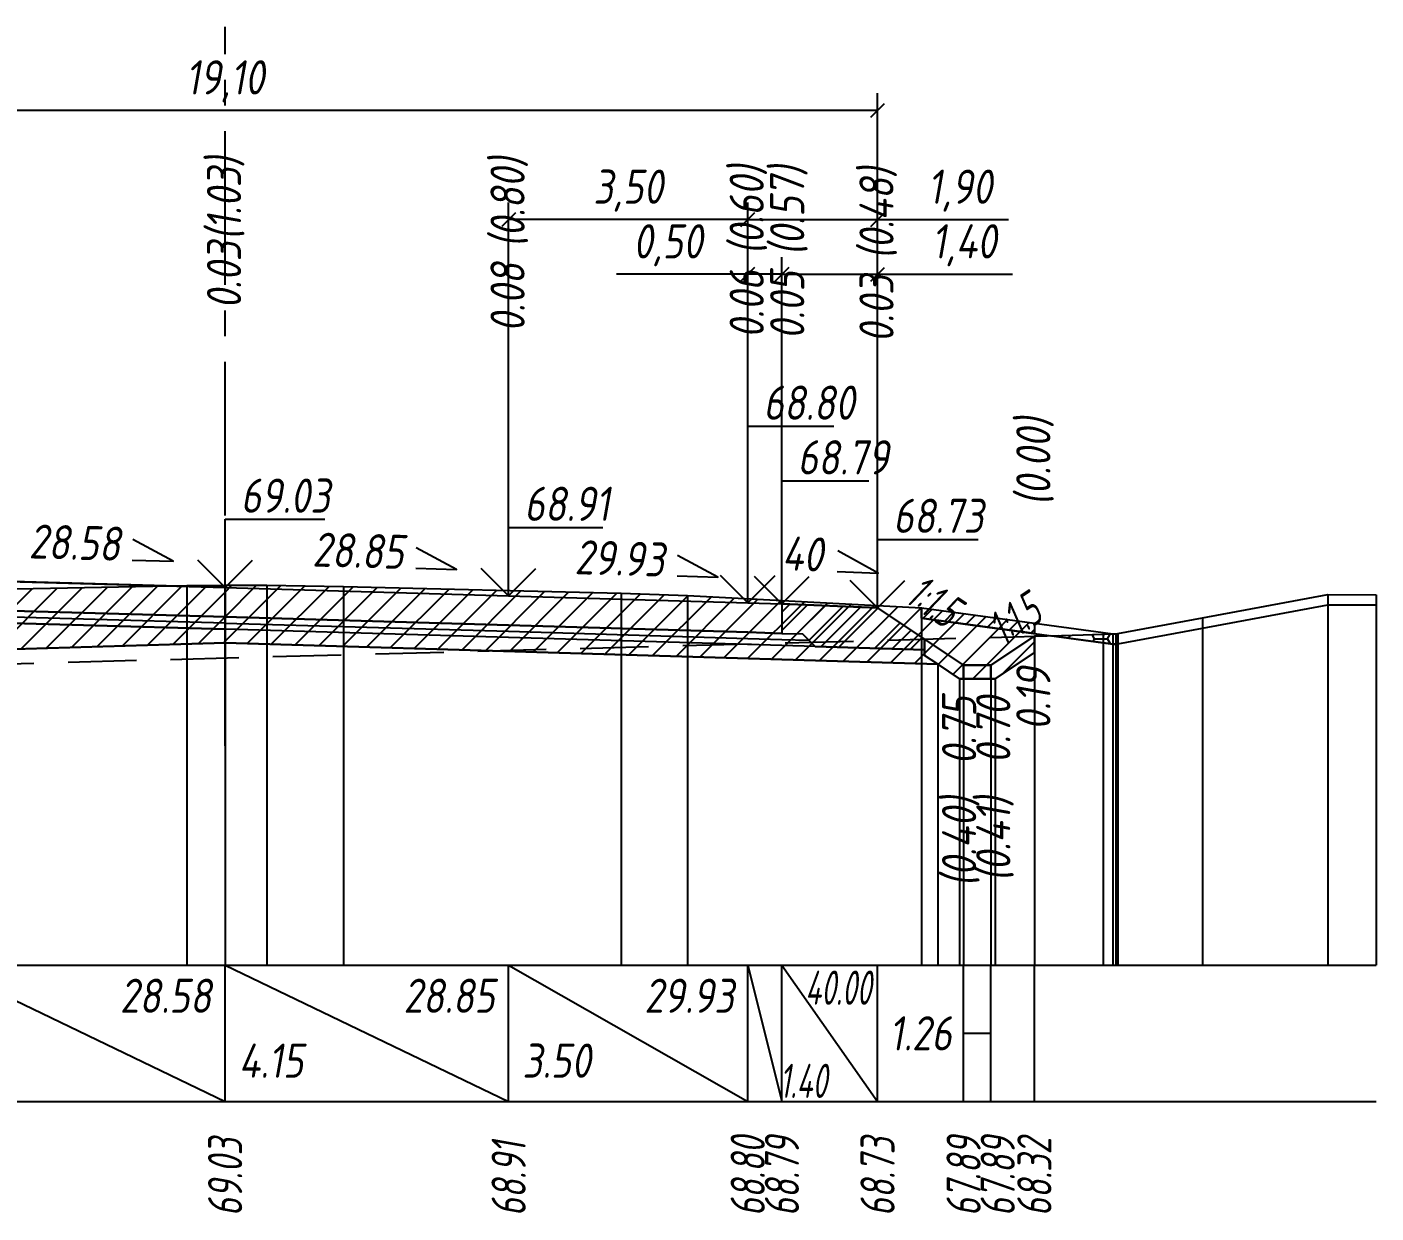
# Model space of a CAD drawing. Extents: x -717 to 1451, y -133302 to 233.
# Drawn here: x 150.5 to 249.2, y -6118.2 to -6031.4 of the extents above; entities that cross this region are included whole.
import ezdxf
from ezdxf.enums import TextEntityAlignment as Align

# ---------------------------------------------------------------- set-up
doc = ezdxf.new("R2010")
doc.units = 0
doc.linetypes.add('осевая2', pattern=[1.125, 0.75, -0.125, 0.125, -0.125])
doc.linetypes.add('штриховая', pattern=[0.75, 0.5, -0.25])
for name, color, linetype in [('Интерполированный поперечник', 2, 'Continuous'), ('Код_514', 1, 'Continuous'), ('Контур_0', 7, 'Continuous'), ('Контур_2521', 7, 'Continuous'), ('Контур_2564', 7, 'Continuous'), ('Контур_2660', 7, 'Continuous'), ('Контур_2665', 7, 'Continuous'), ('Контур_400', 7, 'Continuous'), ('Контур_508', 7, 'Continuous'), ('Контур_512', 7, 'Continuous'), ('Контур_513', 7, 'Continuous'), ('Контур_818', 7, 'Continuous'), ('Красный поперечник', 1, 'Continuous'), ('Объём_2501', 7, 'Continuous'), ('Объём_2564', 7, 'Continuous'), ('Объём_2650', 7, 'Continuous'), ('Объём_2660', 7, 'Continuous'), ('Объём_2661', 7, 'Continuous'), ('Объём_2662', 7, 'Continuous'), ('Объём_2663', 7, 'Continuous'), ('Объём_2664', 7, 'Continuous'), ('Объём_2665', 7, 'Continuous'), ('Объём_2666', 7, 'Continuous'), ('Объём_2667', 7, 'Continuous'), ('Объём_2668', 7, 'Continuous'), ('Объём_2669', 7, 'Continuous'), ('Объём_2675', 7, 'Continuous'), ('Ось', 1, 'осевая2'), ('Откосы', 7, 'Continuous'), ('Отметки покрытия', 7, 'Continuous'), ('Рабочие отметки', 7, 'Continuous'), ('Рабочие отметки доп.', 7, 'Continuous'), ('Таблица', 7, 'Continuous'), ('Уклоны проезжей части', 7, 'Continuous'), ('Черный поперечник', 3, 'Continuous')]:
    doc.layers.add(name, color=color, linetype=linetype)
for name, color, linetype, true_color in [('Контур_2540', 2, 'Continuous', 0xffff00), ('Контур_2560', 2, 'Continuous', 0xffff00), ('Контур_2561', 7, 'Continuous', 0xff8040), ('Контур_2562', 3, 'Continuous', 0x00ff00), ('Контур_2563', 7, 'Continuous', 0xff8000), ('Контур_2570', 7, 'Continuous', 0x80ff00), ('Контур_2583', 3, 'Continuous', 0x00ff00), ('Контур_2584', 3, 'Continuous', 0x00ff00), ('Контур_2736', 4, 'Continuous', 0x00ffff), ('Контур_2737', 4, 'Continuous', 0x00ffff), ('Контур_2738', 4, 'Continuous', 0x00ffff), ('Контур_2739', 4, 'Continuous', 0x00ffff), ('Контур_2741', 4, 'Continuous', 0x00ffff), ('Контур_2742', 4, 'Continuous', 0x00ffff), ('Контур_2743', 4, 'Continuous', 0x00ffff), ('Контур_2744', 7, 'Continuous', 0xa4ffff), ('Контур_2745', 7, 'Continuous', 0xa4ffff), ('Контур_2747', 4, 'Continuous', 0x00ffff), ('Контур_2748', 4, 'Continuous', 0x00ffff), ('Контур_2749', 4, 'Continuous', 0x00ffff), ('Контур_2750', 4, 'Continuous', 0x00ffff), ('Контур_2751', 4, 'Continuous', 0x00ffff), ('Контур_2752', 4, 'Continuous', 0x00ffff), ('Контур_402', 7, 'Continuous', 0xff6464), ('Контур_703', 4, 'Continuous', 0x00ffff), ('Контур_705', 4, 'Continuous', 0x00ffff), ('Контур_707', 4, 'Continuous', 0x00ffff), ('Контур_720', 131, 'Continuous', 0xaaffff), ('Объём_2500', 7, 'Continuous', 0xc0c0c0), ('Объём_2520', 7, 'Continuous', 0x80ffff), ('Объём_2540', 2, 'Continuous', 0xffff00), ('Объём_2560', 2, 'Continuous', 0xffff00), ('Объём_2561', 7, 'Continuous', 0xff8040), ('Объём_2562', 3, 'Continuous', 0x00ff00), ('Объём_2563', 7, 'Continuous', 0xff8000), ('Объём_2570', 7, 'Continuous', 0x80ff00), ('Объём_2580', 3, 'Continuous', 0x00ff00), ('Объём_2583', 3, 'Continuous', 0x00ff00), ('Объём_2584', 3, 'Continuous', 0x00ff00), ('Объём_2591', 3, 'Continuous', 0x00ff00), ('Объём_2595', 3, 'Continuous', 0x00ff00), ('Объём_2600', 7, 'Continuous', 0x808000)]:
    doc.layers.add(name, color=color, linetype=linetype, true_color=true_color)
doc.styles.get("Standard").update_dxf_attribs({"font": 'txt', "height": 2.5})
doc.styles.add('М', font='romand.shx', dxfattribs={"width": 0.8, "oblique": 10, "height": 2.5})
doc.dimstyles.new('ISO-25', dxfattribs={"dimtxt": 2.5, "dimasz": 2.5, "dimexe": 1.25, "dimexo": 0.625, "dimtad": 1, "dimtxsty": 'Standard', "dimcen": 2.5, "dimadec": 0, "dimazin": 0, "dimtfac": 1, "dimtmove": 0, "dimatfit": 3, "dimfxl": 1, "dimarcsym": 0})

# ---------------------------------------------------------------- blocks, each defined once
blk = doc.blocks.new('_Oblique')
at = {"color": 0, "linetype": 'ByBlock', "lineweight": -2}
blk.add_line((-0.5, -0.5), (0.5, 0.5), dxfattribs=at)
blk = doc.blocks.new('*D121')
at = {"color": 0, "lineweight": -2, "transparency": 16777216}
for p, q in [((205.724, -6073.014), (205.724, -6048.192)), ((212.724, -6073.294), (212.724, -6048.192)), ((205.724, -6049.442), (212.724, -6049.442)), ((212.724, -6049.442), (222.607, -6049.442))]:
    blk.add_line(p, q, dxfattribs=at)
at = {"layer": 'Defpoints', "color": 0, "transparency": 16777216}
for p in [(212.724, -6049.442), (205.724, -6073.639), (212.724, -6073.919)]:
    blk.add_point(p, dxfattribs=at)
at = {"color": 0, "lineweight": -2, "transparency": 16777216, "rotation": 180}
blk.add_blockref('_Oblique', (205.724, -6049.442), dxfattribs=at)
at = {"color": 0, "lineweight": -2, "transparency": 16777216}
blk.add_blockref('_Oblique', (212.724, -6049.442), dxfattribs=at)
at = {"color": 0, "transparency": 16777216, "insert": (219.067, -6047.329), "char_height": 2.5, "width": 8.75, "attachment_point": 5, "style": 'М'}
blk.add_mtext('1,40', dxfattribs=at)
blk = doc.blocks.new('*D123')
at = {"color": 0, "lineweight": -2, "transparency": 16777216}
for p, q in [((203.224, -6072.939), (203.224, -6048.192)), ((205.724, -6073.014), (205.724, -6048.192)), ((203.224, -6049.442), (193.625, -6049.442)), ((205.724, -6049.442), (203.224, -6049.442))]:
    blk.add_line(p, q, dxfattribs=at)
at = {"layer": 'Defpoints', "color": 0, "transparency": 16777216}
for p in [(205.724, -6049.442), (203.224, -6073.564), (205.724, -6073.639)]:
    blk.add_point(p, dxfattribs=at)
at = {"color": 0, "lineweight": -2, "transparency": 16777216, "rotation": 180}
blk.add_blockref('_Oblique', (203.224, -6049.442), dxfattribs=at)
at = {"color": 0, "lineweight": -2, "transparency": 16777216}
blk.add_blockref('_Oblique', (205.724, -6049.442), dxfattribs=at)
at = {"color": 0, "transparency": 16777216, "insert": (197.387, -6047.329), "char_height": 2.5, "width": 9.16667, "attachment_point": 5, "style": 'М'}
blk.add_mtext('0,50', dxfattribs=at)
blk = doc.blocks.new('*D125')
at = {"color": 0, "lineweight": -2, "transparency": 16777216}
for p, q in [((185.724, -6072.416), (185.724, -6044.192)), ((203.224, -6072.939), (203.224, -6044.192)), ((203.224, -6045.442), (185.724, -6045.442))]:
    blk.add_line(p, q, dxfattribs=at)
at = {"layer": 'Defpoints', "color": 0, "transparency": 16777216}
for p in [(185.724, -6045.442), (185.724, -6073.041), (203.224, -6073.564)]:
    blk.add_point(p, dxfattribs=at)
at = {"color": 0, "lineweight": -2, "transparency": 16777216, "rotation": 180}
blk.add_blockref('_Oblique', (185.724, -6045.442), dxfattribs=at)
at = {"color": 0, "lineweight": -2, "transparency": 16777216}
blk.add_blockref('_Oblique', (203.224, -6045.442), dxfattribs=at)
at = {"color": 0, "transparency": 16777216, "insert": (194.474, -6043.329), "char_height": 2.5, "width": 9.58333, "attachment_point": 5, "style": 'М'}
blk.add_mtext('3,50', dxfattribs=at)
blk = doc.blocks.new('*D126')
at = {"color": 0, "lineweight": -2, "transparency": 16777216}
for p, q in [((203.224, -6072.939), (203.224, -6044.192)), ((212.724, -6073.294), (212.724, -6044.192)), ((203.224, -6045.442), (212.724, -6045.442)), ((212.724, -6045.442), (222.299, -6045.442))]:
    blk.add_line(p, q, dxfattribs=at)
at = {"layer": 'Defpoints', "color": 0, "transparency": 16777216}
for p in [(203.224, -6045.442), (203.224, -6073.564), (212.724, -6073.919)]:
    blk.add_point(p, dxfattribs=at)
at = {"color": 0, "lineweight": -2, "transparency": 16777216, "rotation": 180}
blk.add_blockref('_Oblique', (203.224, -6045.442), dxfattribs=at)
at = {"color": 0, "lineweight": -2, "transparency": 16777216}
blk.add_blockref('_Oblique', (212.724, -6045.442), dxfattribs=at)
at = {"color": 0, "transparency": 16777216, "insert": (218.759, -6043.329), "char_height": 2.5, "width": 8.75, "attachment_point": 5, "style": 'М'}
blk.add_mtext('1,90', dxfattribs=at)
blk = doc.blocks.new('*D128')
at = {"color": 0, "lineweight": -2, "transparency": 16777216}
for p, q in [((117.224, -6070.424), (117.224, -6036.192)), ((212.724, -6073.294), (212.724, -6036.192)), ((117.224, -6037.442), (212.724, -6037.442))]:
    blk.add_line(p, q, dxfattribs=at)
at = {"layer": 'Defpoints', "color": 0, "transparency": 16777216}
for p in [(212.724, -6037.442), (117.224, -6071.049), (212.724, -6073.919)]:
    blk.add_point(p, dxfattribs=at)
at = {"color": 0, "lineweight": -2, "transparency": 16777216, "rotation": 180}
blk.add_blockref('_Oblique', (117.224, -6037.442), dxfattribs=at)
at = {"color": 0, "lineweight": -2, "transparency": 16777216}
blk.add_blockref('_Oblique', (212.724, -6037.442), dxfattribs=at)
at = {"color": 0, "transparency": 16777216, "insert": (164.974, -6035.329), "char_height": 2.5, "width": 10.41667, "attachment_point": 5, "style": 'М'}
blk.add_mtext('19,10', dxfattribs=at)

msp = doc.modelspace()

# ---------------------------------------------------------------- hatches: boundary and pattern name
at = {"layer": 'Объём_2563'}
h = msp.add_hatch(dxfattribs=at)
h.set_pattern_fill('ANSI31', color=256, scale=0.3)
h.paths.add_polyline_path([(207.224, -6075.772), (208.152, -6076.699), (216.162, -6076.939), (216.162, -6076.149), (212.724, -6073.857), (205.724, -6073.577), (205.724, -6075.727)])
at = {"layer": 'Объём_2570'}
h = msp.add_hatch(dxfattribs=at)
h.set_pattern_fill('ANSI31', color=256, scale=0.2)
h.paths.add_polyline_path([(215.937, -6073.871), (224.202, -6074.993), (224.202, -6075.743), (215.937, -6074.621)])
at = {"layer": 'Объём_2600'}
h = msp.add_hatch(dxfattribs=at)
h.set_pattern_fill('ANSI31', color=6, scale=0.4)
h.paths.add_polyline_path([(164.974, -6076.43), (109.01, -6078.108), (115.119, -6076.671), (121.216, -6075.336), (121.216, -6074.586), (136.155, -6073.102), (140.917, -6072.637), (162.172, -6072.224), (164.974, -6072.212)])
h = msp.add_hatch(dxfattribs=at)
h.set_pattern_fill('ANSI31', color=6, scale=0.4)
h.paths.add_polyline_path([(221.323, -6079.054), (218.717, -6079.054), (217.127, -6077.994), (164.974, -6076.43), (164.974, -6072.212), (168.023, -6072.2), (173.634, -6072.308), (193.968, -6072.783), (198.804, -6072.955), (215.937, -6073.871), (215.937, -6074.621), (225.37, -6075.901), (224.202, -6075.932), (224.202, -6077.134)])
h = msp.add_hatch(dxfattribs=at)
h.set_pattern_fill('HONEY', color=5, scale=0.3)
h.paths.add_polyline_path([(230.168, -6075.772), (230.168, -6076.522), (229.944, -6076.515), (229.224, -6076.424), (225.37, -6075.901)])

# ---------------------------------------------------------------- linework, layer by layer
at = {"layer": 'Интерполированный поперечник', "linetype": 'штриховая', "ltscale": 10, "flags": 128}
msp.add_lwpolyline([(101.001, -6079.243), (230.168, -6075.772)], dxfattribs=at)
at = {"layer": 'Код_514'}
for p, q in [((144.224, -6100), (164.974, -6110)), ((164.974, -6110), (164.974, -6100)), ((164.974, -6100), (185.724, -6110)), ((185.724, -6110), (185.724, -6100)), ((185.724, -6100), (203.224, -6110)), ((203.224, -6110), (203.224, -6100)), ((203.224, -6100), (205.724, -6110)), ((205.724, -6110), (205.724, -6100)), ((205.724, -6100), (212.724, -6110)), ((212.724, -6110), (212.724, -6100)), ((219.02, -6110), (219.02, -6100)), ((221.02, -6110), (221.02, -6100)), ((224.202, -6110), (224.202, -6100)), ((219.02, -6105), (221.02, -6105))]:
    msp.add_line(p, q, dxfattribs=at)
at = {"layer": 'Контур_0', "flags": 128}
for points in [[(164.974, -6072.38), (144.224, -6071.787), (126.724, -6071.268), (126.724, -6071.268), (126.724, -6071.268), (126.724, -6071.268), (126.724, -6071.268), (124.224, -6071.194), (124.224, -6073.344), (126.724, -6073.418), (126.724, -6073.418), (126.724, -6073.418), (126.724, -6073.418), (126.724, -6073.418), (126.724, -6073.418), (144.224, -6073.937), (164.974, -6074.53), (164.974, -6072.38)], [(164.974, -6072.38), (185.724, -6072.978), (203.224, -6073.502), (203.224, -6073.502), (203.224, -6073.502), (203.224, -6073.502), (203.224, -6073.502), (203.224, -6073.502), (205.724, -6073.577), (205.724, -6075.727), (203.224, -6075.652), (203.224, -6075.652), (203.224, -6075.652), (203.224, -6075.652), (203.224, -6075.652), (203.224, -6075.652), (185.724, -6075.128), (164.974, -6074.53), (164.974, -6072.38)], [(164.974, -6074.53), (144.224, -6073.937), (126.724, -6073.418), (126.724, -6073.418), (126.724, -6073.418), (126.724, -6073.418), (126.724, -6073.418), (126.724, -6073.418), (124.224, -6073.344), (122.724, -6073.299), (121.85, -6074.173), (124.224, -6074.244), (126.724, -6074.318), (126.724, -6074.318), (126.724, -6074.318), (126.724, -6074.318), (126.724, -6074.318), (126.724, -6074.318), (144.224, -6074.837), (164.974, -6075.43), (164.974, -6074.53)], [(164.974, -6074.53), (185.724, -6075.128), (203.224, -6075.652), (203.224, -6075.652), (203.224, -6075.652), (203.224, -6075.652), (203.224, -6075.652), (203.224, -6075.652), (205.724, -6075.727), (207.224, -6075.772), (208.152, -6076.699), (205.724, -6076.627), (203.224, -6076.552), (203.224, -6076.552), (203.224, -6076.552), (203.224, -6076.552), (203.224, -6076.552), (203.224, -6076.552), (185.724, -6076.028), (164.974, -6075.43), (164.974, -6074.53)], [(212.724, -6073.857), (212.724, -6073.857)], [(212.724, -6073.857), (216.162, -6076.149), (216.162, -6076.149), (216.162, -6076.149), (216.162, -6076.149), (216.162, -6076.149), (216.162, -6076.149), (216.162, -6076.149), (216.162, -6076.149), (216.162, -6076.149), (216.162, -6076.149), (216.162, -6076.149), (216.162, -6076.149), (216.162, -6076.149), (216.162, -6076.149), (219.02, -6078.054)], [(212.724, -6073.857), (216.162, -6076.149), (216.162, -6076.149), (216.162, -6076.149), (216.162, -6076.149), (216.162, -6076.149), (216.162, -6076.149), (216.162, -6076.149), (216.162, -6076.149), (216.162, -6076.149), (216.162, -6076.149), (216.162, -6076.149), (216.162, -6076.149), (216.162, -6076.149), (216.162, -6076.149), (219.02, -6078.054), (221.02, -6078.054), (224.202, -6075.932), (224.202, -6075.932), (224.202, -6075.932), (224.202, -6075.932), (224.202, -6075.932), (224.202, -6075.932), (224.202, -6075.932), (224.202, -6075.932), (224.202, -6075.932), (224.202, -6075.932), (224.202, -6075.932), (224.202, -6075.932), (224.202, -6075.932)], [(205.724, -6075.727), (207.224, -6075.772), (208.152, -6076.699), (216.162, -6076.939)]]:
    msp.add_lwpolyline(points, dxfattribs=at)
at = {"layer": 'Контур_2521', "color": 250, "flags": 128}
for points in [[(164.974, -6074.98), (144.224, -6074.387), (126.724, -6073.868), (126.724, -6073.868), (126.724, -6073.868), (126.724, -6073.868), (126.724, -6073.868), (126.724, -6073.868), (124.224, -6073.794), (122.287, -6073.736)], [(164.974, -6074.98), (185.724, -6075.578), (203.224, -6076.102), (203.224, -6076.102), (203.224, -6076.102), (203.224, -6076.102), (203.224, -6076.102), (203.224, -6076.102), (205.724, -6076.177), (207.688, -6076.235)]]:
    msp.add_lwpolyline(points, dxfattribs=at)
at = {"layer": 'Контур_2540', "flags": 128}
for points in [[(144.224, -6074.837), (126.724, -6074.318), (124.224, -6074.244), (121.85, -6074.173), (112.844, -6073.906), (106.424, -6078.186), (164.974, -6076.43), (164.974, -6075.43), (144.224, -6074.837)], [(164.974, -6076.43), (217.127, -6077.994), (216.162, -6077.35), (216.162, -6076.939), (208.152, -6076.699), (205.724, -6076.627), (203.224, -6076.552), (185.724, -6076.028), (164.974, -6075.43), (164.974, -6076.43)]]:
    msp.add_lwpolyline(points, dxfattribs=at)
at = {"layer": 'Контур_2560', "flags": 128}
msp.add_lwpolyline([(205.724, -6073.577), (212.724, -6073.857), (212.724, -6073.857), (212.724, -6073.857)], dxfattribs=at)
at = {"layer": 'Контур_2561', "flags": 128}
msp.add_lwpolyline([(205.724, -6073.577), (205.724, -6073.577), (212.724, -6073.857), (212.724, -6073.857), (205.724, -6073.577)], dxfattribs=at)
at = {"layer": 'Контур_2562', "flags": 128}
msp.add_lwpolyline([(212.724, -6073.857), (212.724, -6073.857), (212.724, -6073.857), (212.724, -6073.857), (212.724, -6073.857)], dxfattribs=at)
at = {"layer": 'Контур_2563', "flags": 128}
msp.add_lwpolyline([(207.224, -6075.772), (208.152, -6076.699), (216.162, -6076.939), (216.162, -6076.149), (212.724, -6073.857), (205.724, -6073.577), (205.724, -6075.727), (207.224, -6075.772)], dxfattribs=at)
at = {"layer": 'Контур_2564', "flags": 128}
msp.add_lwpolyline([(205.724, -6073.577), (212.724, -6073.857)], dxfattribs=at)
at = {"layer": 'Контур_2570', "flags": 128}
msp.add_lwpolyline([(140.917, -6072.637), (162.172, -6072.224), (164.974, -6072.212), (168.023, -6072.2), (173.634, -6072.308), (193.968, -6072.783), (198.804, -6072.955), (215.937, -6073.871), (215.937, -6074.621), (229.224, -6076.424), (229.944, -6076.515), (230.168, -6076.522), (230.168, -6076.522), (230.297, -6076.487), (236.515, -6075.34), (245.673, -6073.638), (249.202, -6073.648)], dxfattribs=at)
at = {"layer": 'Контур_2583', "flags": 128}
for points in [[(219.02, -6078.054), (216.162, -6076.149), (216.162, -6077.35), (218.717, -6079.054), (219.02, -6079.054), (219.02, -6078.054)], [(224.202, -6077.134), (224.202, -6075.932), (221.02, -6078.054), (221.02, -6079.054), (221.323, -6079.054), (224.202, -6077.134)]]:
    msp.add_lwpolyline(points, dxfattribs=at)
at = {"layer": 'Контур_2584', "flags": 128}
msp.add_lwpolyline([(219.02, -6078.054), (219.02, -6079.054), (221.02, -6079.054), (221.02, -6078.054), (219.02, -6078.054)], dxfattribs=at)
at = {"layer": 'Контур_2660', "flags": 128}
for points in [[(106.424, -6078.186), (164.974, -6076.43)], [(164.974, -6076.43), (217.127, -6077.994)]]:
    msp.add_lwpolyline(points, dxfattribs=at)
at = {"layer": 'Контур_2665', "flags": 128}
msp.add_lwpolyline([(212.724, -6073.857), (212.724, -6073.857)], dxfattribs=at)
at = {"layer": 'Контур_2736', "flags": 128}
for points in [[(212.724, -6073.857), (216.162, -6076.149)], [(216.162, -6076.149), (219.02, -6078.054)]]:
    msp.add_lwpolyline(points, dxfattribs=at)
at = {"layer": 'Контур_2737', "flags": 128}
msp.add_lwpolyline([(216.162, -6076.149), (216.162, -6076.149)], dxfattribs=at)
at = {"layer": 'Контур_2738', "flags": 128}
msp.add_lwpolyline([(216.162, -6076.149), (216.162, -6076.149)], dxfattribs=at)
at = {"layer": 'Контур_2739', "flags": 128}
msp.add_lwpolyline([(216.162, -6076.149), (216.162, -6076.149)], dxfattribs=at)
at = {"layer": 'Контур_2741', "flags": 128}
msp.add_lwpolyline([(224.202, -6075.932), (224.202, -6075.932)], dxfattribs=at)
at = {"layer": 'Контур_2742', "flags": 128}
msp.add_lwpolyline([(224.202, -6075.932), (224.202, -6075.932)], dxfattribs=at)
at = {"layer": 'Контур_2743', "flags": 128}
msp.add_lwpolyline([(224.202, -6075.932), (224.202, -6075.932)], dxfattribs=at)
at = {"layer": 'Контур_2744', "flags": 128}
msp.add_lwpolyline([(224.202, -6075.932), (224.202, -6075.932)], dxfattribs=at)
msp.add_lwpolyline([(224.202, -6075.932), (224.202, -6075.932)], dxfattribs=at)
msp.add_lwpolyline([(224.202, -6075.932), (224.202, -6075.932)], dxfattribs=at)
msp.add_lwpolyline([(224.202, -6075.932), (224.202, -6075.932)], dxfattribs=at)
msp.add_lwpolyline([(224.202, -6075.932), (224.202, -6075.932)], dxfattribs=at)
msp.add_lwpolyline([(224.202, -6075.932), (224.202, -6075.932)], dxfattribs=at)
at = {"layer": 'Контур_2745', "flags": 128}
msp.add_lwpolyline([(216.162, -6076.149), (216.162, -6076.149)], dxfattribs=at)
msp.add_lwpolyline([(216.162, -6076.149), (216.162, -6076.149)], dxfattribs=at)
msp.add_lwpolyline([(216.162, -6076.149), (216.162, -6076.149)], dxfattribs=at)
msp.add_lwpolyline([(216.162, -6076.149), (216.162, -6076.149)], dxfattribs=at)
msp.add_lwpolyline([(216.162, -6076.149), (216.162, -6076.149)], dxfattribs=at)
msp.add_lwpolyline([(216.162, -6076.149), (216.162, -6076.149)], dxfattribs=at)
at = {"layer": 'Контур_2747', "flags": 128}
msp.add_lwpolyline([(216.162, -6076.149), (216.162, -6076.149)], dxfattribs=at)
at = {"layer": 'Контур_2748', "flags": 128}
msp.add_lwpolyline([(216.162, -6076.149), (216.162, -6076.149)], dxfattribs=at)
at = {"layer": 'Контур_2749', "flags": 128}
msp.add_lwpolyline([(216.162, -6076.149), (216.162, -6076.149)], dxfattribs=at)
at = {"layer": 'Контур_2750', "flags": 128}
msp.add_lwpolyline([(224.202, -6075.932), (224.202, -6075.932)], dxfattribs=at)
at = {"layer": 'Контур_2751', "flags": 128}
msp.add_lwpolyline([(224.202, -6075.932), (224.202, -6075.932)], dxfattribs=at)
at = {"layer": 'Контур_2752', "flags": 128}
msp.add_lwpolyline([(224.202, -6075.932), (224.202, -6075.932)], dxfattribs=at)
at = {"layer": 'Контур_400', "flags": 128}
for points in [[(124.224, -6071.194), (126.724, -6071.268), (126.724, -6071.268), (126.724, -6071.268), (126.724, -6071.268), (126.724, -6071.268), (126.724, -6071.268), (144.224, -6071.787), (164.974, -6072.38)], [(164.974, -6072.38), (185.724, -6072.978), (203.224, -6073.502), (203.224, -6073.502), (203.224, -6073.502), (203.224, -6073.502), (203.224, -6073.502), (203.224, -6073.502), (205.724, -6073.577)]]:
    msp.add_lwpolyline(points, dxfattribs=at)
at = {"layer": 'Контур_402', "flags": 128}
msp.add_lwpolyline([(106.424, -6078.186), (164.974, -6076.43), (217.127, -6077.994)], dxfattribs=at)
at = {"layer": 'Контур_508', "flags": 128}
msp.add_lwpolyline([(105, -6079.135), (106.424, -6078.186), (164.974, -6076.43), (217.127, -6077.994), (218.717, -6079.054), (219.02, -6079.054), (221.02, -6079.054), (221.323, -6079.054), (224.202, -6077.134)], dxfattribs=at)
at = {"layer": 'Контур_512', "flags": 128}
msp.add_lwpolyline([(105, -6079.135), (106.424, -6078.186), (164.974, -6076.43), (217.127, -6077.994), (218.717, -6079.054), (219.02, -6079.054), (221.02, -6079.054), (221.323, -6079.054), (224.202, -6077.134)], dxfattribs=at)
at = {"layer": 'Контур_513', "flags": 128}
msp.add_lwpolyline([(105, -6079.135), (106.424, -6078.186), (164.974, -6076.43), (217.127, -6077.994), (218.717, -6079.054), (219.02, -6079.054), (221.02, -6079.054), (221.323, -6079.054), (224.202, -6077.134)], dxfattribs=at)
at = {"layer": 'Контур_703', "flags": 128}
msp.add_lwpolyline([(212.724, -6073.857), (216.162, -6076.149)], dxfattribs=at)
at = {"layer": 'Контур_705', "flags": 128}
msp.add_lwpolyline([(216.162, -6076.149), (216.162, -6076.149)], dxfattribs=at)
at = {"layer": 'Контур_707', "flags": 128}
msp.add_lwpolyline([(221.02, -6078.054), (224.202, -6075.932)], dxfattribs=at)
at = {"layer": 'Контур_720', "flags": 128}
msp.add_lwpolyline([(219.02, -6078.054), (221.02, -6078.054)], dxfattribs=at)
at = {"layer": 'Контур_818', "flags": 128}
msp.add_lwpolyline([(105, -6079.052), (115.119, -6076.671), (121.216, -6075.336), (121.216, -6074.586), (136.155, -6073.102), (140.917, -6072.637), (162.172, -6072.224), (164.974, -6072.212), (168.023, -6072.2), (173.634, -6072.308), (193.968, -6072.783), (198.804, -6072.955), (215.937, -6073.871), (215.937, -6074.621), (224.202, -6075.743)], dxfattribs=at)
at = {"layer": 'Красный поперечник'}
for p, q in [((144.224, -6071.787), (164.974, -6072.38)), ((164.974, -6072.38), (185.724, -6072.978)), ((185.724, -6072.978), (203.224, -6073.502)), ((203.224, -6073.502), (205.724, -6073.577)), ((205.724, -6073.577), (212.724, -6073.857)), ((212.724, -6073.857), (219.02, -6078.054)), ((164.974, -6076.43), (164.974, -6100)), ((221.02, -6078.054), (224.202, -6075.932)), ((224.202, -6077.134), (224.202, -6100)), ((217.127, -6077.994), (217.127, -6100)), ((219.02, -6078.054), (221.02, -6078.054)), ((218.717, -6079.054), (218.717, -6100)), ((219.02, -6079.054), (219.02, -6100)), ((221.02, -6079.054), (221.02, -6100)), ((221.323, -6079.054), (221.323, -6100))]:
    msp.add_line(p, q, dxfattribs=at)
at = {"layer": 'Объём_2500', "flags": 128}
for points in [[(164.974, -6072.38), (144.224, -6071.787), (126.724, -6071.268), (126.724, -6071.268), (126.724, -6071.268), (126.724, -6071.268), (126.724, -6071.268), (124.224, -6071.194), (124.224, -6073.344), (126.724, -6073.418), (126.724, -6073.418), (126.724, -6073.418), (126.724, -6073.418), (126.724, -6073.418), (126.724, -6073.418), (144.224, -6073.937), (164.974, -6074.53), (164.974, -6072.38)], [(164.974, -6072.38), (185.724, -6072.978), (203.224, -6073.502), (203.224, -6073.502), (203.224, -6073.502), (203.224, -6073.502), (203.224, -6073.502), (203.224, -6073.502), (205.724, -6073.577), (205.724, -6075.727), (203.224, -6075.652), (203.224, -6075.652), (203.224, -6075.652), (203.224, -6075.652), (203.224, -6075.652), (203.224, -6075.652), (185.724, -6075.128), (164.974, -6074.53), (164.974, -6072.38)]]:
    msp.add_lwpolyline(points, dxfattribs=at)
at = {"layer": 'Объём_2501', "flags": 128}
for points in [[(124.224, -6071.194), (126.724, -6071.268), (126.724, -6071.268), (126.724, -6071.268), (126.724, -6071.268), (126.724, -6071.268), (126.724, -6071.268), (144.224, -6071.787), (164.974, -6072.38)], [(164.974, -6072.38), (185.724, -6072.978), (203.224, -6073.502), (203.224, -6073.502), (203.224, -6073.502), (203.224, -6073.502), (203.224, -6073.502), (203.224, -6073.502), (205.724, -6073.577)]]:
    msp.add_lwpolyline(points, dxfattribs=at)
at = {"layer": 'Объём_2520', "color": 250, "flags": 128}
for points in [[(164.974, -6074.53), (144.224, -6073.937), (126.724, -6073.418), (126.724, -6073.418), (126.724, -6073.418), (126.724, -6073.418), (126.724, -6073.418), (126.724, -6073.418), (124.224, -6073.344), (122.724, -6073.299), (121.85, -6074.173), (124.224, -6074.244), (126.724, -6074.318), (126.724, -6074.318), (126.724, -6074.318), (126.724, -6074.318), (126.724, -6074.318), (126.724, -6074.318), (144.224, -6074.837), (164.974, -6075.43), (164.974, -6074.53)], [(164.974, -6074.53), (185.724, -6075.128), (203.224, -6075.652), (203.224, -6075.652), (203.224, -6075.652), (203.224, -6075.652), (203.224, -6075.652), (203.224, -6075.652), (205.724, -6075.727), (207.224, -6075.772), (208.152, -6076.699), (205.724, -6076.627), (203.224, -6076.552), (203.224, -6076.552), (203.224, -6076.552), (203.224, -6076.552), (203.224, -6076.552), (203.224, -6076.552), (185.724, -6076.028), (164.974, -6075.43), (164.974, -6074.53)]]:
    msp.add_lwpolyline(points, dxfattribs=at)
at = {"layer": 'Объём_2540', "flags": 128}
for points in [[(144.224, -6074.837), (126.724, -6074.318), (124.224, -6074.244), (121.85, -6074.173), (112.844, -6073.906), (106.424, -6078.186), (164.974, -6076.43), (164.974, -6075.43), (144.224, -6074.837)], [(164.974, -6076.43), (217.127, -6077.994), (216.162, -6077.35), (216.162, -6076.939), (208.152, -6076.699), (205.724, -6076.627), (203.224, -6076.552), (185.724, -6076.028), (164.974, -6075.43), (164.974, -6076.43)]]:
    msp.add_lwpolyline(points, dxfattribs=at)
at = {"layer": 'Объём_2560', "flags": 128}
msp.add_lwpolyline([(205.724, -6073.577), (212.724, -6073.857), (212.724, -6073.857), (212.724, -6073.857)], dxfattribs=at)
at = {"layer": 'Объём_2561', "flags": 128}
msp.add_lwpolyline([(205.724, -6073.577), (205.724, -6073.577), (212.724, -6073.857), (212.724, -6073.857), (205.724, -6073.577)], dxfattribs=at)
at = {"layer": 'Объём_2562', "flags": 128}
msp.add_lwpolyline([(212.724, -6073.857), (212.724, -6073.857), (212.724, -6073.857), (212.724, -6073.857), (212.724, -6073.857)], dxfattribs=at)
at = {"layer": 'Объём_2563', "color": 250, "flags": 128}
msp.add_lwpolyline([(207.224, -6075.772), (208.152, -6076.699), (216.162, -6076.939), (216.162, -6076.149), (212.724, -6073.857), (205.724, -6073.577), (205.724, -6075.727), (207.224, -6075.772)], dxfattribs=at)
at = {"layer": 'Объём_2564', "flags": 128}
msp.add_lwpolyline([(205.724, -6073.577), (212.724, -6073.857)], dxfattribs=at)
at = {"layer": 'Объём_2570', "flags": 128}
msp.add_lwpolyline([(215.937, -6073.871), (224.202, -6074.993), (224.202, -6075.743), (215.937, -6074.621), (215.937, -6073.871), (215.937, -6073.871)], dxfattribs=at)
at = {"layer": 'Объём_2580', "flags": 128}
msp.add_lwpolyline([(212.724, -6073.857), (212.724, -6073.857)], dxfattribs=at)
at = {"layer": 'Объём_2583', "flags": 128}
for points in [[(219.02, -6078.054), (216.162, -6076.149), (216.162, -6077.35), (218.717, -6079.054), (219.02, -6079.054), (219.02, -6078.054)], [(224.202, -6077.134), (224.202, -6075.932), (221.02, -6078.054), (221.02, -6079.054), (221.323, -6079.054), (224.202, -6077.134)]]:
    msp.add_lwpolyline(points, dxfattribs=at)
at = {"layer": 'Объём_2584', "flags": 128}
msp.add_lwpolyline([(219.02, -6078.054), (219.02, -6079.054), (221.02, -6079.054), (221.02, -6078.054), (219.02, -6078.054)], dxfattribs=at)
at = {"layer": 'Объём_2591', "flags": 128}
for points in [[(216.162, -6076.149), (219.02, -6078.054)], [(221.02, -6078.054), (224.202, -6075.932)]]:
    msp.add_lwpolyline(points, dxfattribs=at)
at = {"layer": 'Объём_2595', "flags": 128}
msp.add_lwpolyline([(219.02, -6078.054), (221.02, -6078.054)], dxfattribs=at)
at = {"layer": 'Объём_2600', "color": 5, "flags": 128}
msp.add_lwpolyline([(230.168, -6075.772), (230.168, -6076.522), (229.944, -6076.515), (229.224, -6076.424), (225.37, -6075.901), (230.168, -6075.772), (230.168, -6075.772)], dxfattribs=at)
at = {"layer": 'Объём_2650', "color": 6, "flags": 128}
for points in [[(164.974, -6076.43), (109.01, -6078.108), (115.119, -6076.671), (121.216, -6075.336), (121.216, -6074.586), (136.155, -6073.102), (140.917, -6072.637), (162.172, -6072.224), (164.974, -6072.212), (164.974, -6076.43), (164.974, -6076.43)], [(221.323, -6079.054), (218.717, -6079.054), (217.127, -6077.994), (164.974, -6076.43), (164.974, -6072.212), (168.023, -6072.2), (173.634, -6072.308), (193.968, -6072.783), (198.804, -6072.955), (215.937, -6073.871), (215.937, -6074.621), (225.37, -6075.901), (224.202, -6075.932), (224.202, -6077.134), (221.323, -6079.054), (221.323, -6079.054)]]:
    msp.add_lwpolyline(points, dxfattribs=at)
at = {"layer": 'Объём_2660', "flags": 128}
for points in [[(106.424, -6078.186), (164.974, -6076.43)], [(164.974, -6076.43), (217.127, -6077.994)]]:
    msp.add_lwpolyline(points, dxfattribs=at)
at = {"layer": 'Объём_2661', "flags": 128}
msp.add_lwpolyline([(212.724, -6073.857), (216.162, -6076.149), (219.015, -6078.051)], dxfattribs=at)
at = {"layer": 'Объём_2662', "flags": 128}
msp.add_lwpolyline([(221.02, -6078.054), (224.202, -6075.932)], dxfattribs=at)
at = {"layer": 'Объём_2663', "flags": 128}
msp.add_lwpolyline([(219.015, -6078.051), (221.02, -6078.054)], dxfattribs=at)
at = {"layer": 'Объём_2664', "flags": 128}
msp.add_lwpolyline([(219.02, -6078.054), (221.02, -6078.054)], dxfattribs=at)
at = {"layer": 'Объём_2665', "flags": 128}
msp.add_lwpolyline([(212.724, -6073.857), (212.724, -6073.857)], dxfattribs=at)
at = {"layer": 'Объём_2666', "flags": 128}
for points in [[(212.724, -6073.857), (216.162, -6076.149)], [(216.162, -6076.149), (219.015, -6078.051)]]:
    msp.add_lwpolyline(points, dxfattribs=at)
at = {"layer": 'Объём_2667', "flags": 128}
for points in [[(216.162, -6076.149), (216.162, -6076.149)], [(224.202, -6075.932), (224.202, -6075.932)]]:
    msp.add_lwpolyline(points, dxfattribs=at)
at = {"layer": 'Объём_2668', "flags": 128}
for points in [[(216.162, -6076.149), (216.162, -6076.149)], [(224.202, -6075.932), (224.202, -6075.932)]]:
    msp.add_lwpolyline(points, dxfattribs=at)
at = {"layer": 'Объём_2669', "flags": 128}
for points in [[(216.162, -6076.149), (216.162, -6076.149)], [(224.202, -6075.932), (224.202, -6075.932)]]:
    msp.add_lwpolyline(points, dxfattribs=at)
at = {"layer": 'Объём_2675', "flags": 128}
for points in [[(216.162, -6076.149), (216.162, -6076.149)], [(216.162, -6076.149), (216.162, -6076.149)], [(216.162, -6076.149), (216.162, -6076.149)], [(216.162, -6076.149), (216.162, -6076.149)], [(216.162, -6076.149), (216.162, -6076.149)], [(216.162, -6076.149), (216.162, -6076.149)], [(224.202, -6075.932), (224.202, -6075.932)], [(224.202, -6075.932), (224.202, -6075.932)], [(224.202, -6075.932), (224.202, -6075.932)], [(224.202, -6075.932), (224.202, -6075.932)], [(224.202, -6075.932), (224.202, -6075.932)], [(224.202, -6075.932), (224.202, -6075.932)]]:
    msp.add_lwpolyline(points, dxfattribs=at)
at = {"layer": 'Ось', "ltscale": 15}
msp.add_line((164.974, -6083.971), (164.974, -6031.35), dxfattribs=at)
at = {"layer": 'Откосы', "color": 1, "flags": 128}
for points in [[(158.17, -6070.367), (161.169, -6070.452), (158.213, -6068.867)], [(178.92, -6070.963), (181.919, -6071.05), (178.963, -6069.464)], [(209.764, -6071.194), (212.761, -6071.314), (209.824, -6069.695)], [(198.046, -6071.528), (201.045, -6071.618), (198.091, -6070.029)]]:
    msp.add_lwpolyline(points, dxfattribs=at)
at = {"layer": 'Отметки покрытия', "color": 1}
for p, q in [((203.224, -6073.502), (203.224, -6060.577)), ((203.224, -6060.577), (209.524, -6060.577)), ((205.724, -6073.577), (205.724, -6064.577)), ((205.724, -6064.577), (212.074, -6064.577)), ((164.974, -6072.38), (164.974, -6067.38)), ((164.974, -6067.38), (172.274, -6067.38)), ((185.724, -6072.978), (185.724, -6067.978)), ((185.724, -6067.978), (192.624, -6067.978)), ((212.724, -6073.857), (212.724, -6068.857)), ((212.724, -6068.857), (220.074, -6068.857)), ((164.974, -6072.38), (162.974, -6070.38)), ((164.974, -6072.38), (166.974, -6070.38)), ((185.724, -6072.978), (183.724, -6070.978)), ((185.724, -6072.978), (187.724, -6070.978)), ((203.224, -6073.502), (201.224, -6071.502)), ((203.224, -6073.502), (205.224, -6071.502)), ((205.724, -6073.577), (203.724, -6071.577)), ((205.724, -6073.577), (207.724, -6071.577)), ((212.724, -6073.857), (210.724, -6071.857)), ((212.724, -6073.857), (214.724, -6071.857))]:
    msp.add_line(p, q, dxfattribs=at)
at = {"layer": 'Таблица'}
for p, q in [((80, -6100), (249.202, -6100)), ((80, -6110), (249.202, -6110))]:
    msp.add_line(p, q, dxfattribs=at)
at = {"layer": 'Черный поперечник', "color": 7}
for p, q in [((162.172, -6072.224), (162.172, -6100)), ((164.974, -6072.212), (164.974, -6100)), ((168.023, -6072.2), (168.023, -6100)), ((173.634, -6072.308), (173.634, -6100)), ((193.968, -6072.783), (193.968, -6100)), ((198.804, -6072.955), (198.804, -6100)), ((245.673, -6072.888), (245.673, -6100)), ((249.202, -6072.898), (249.202, -6100)), ((215.937, -6073.871), (215.937, -6100)), ((236.515, -6074.59), (236.515, -6100)), ((229.224, -6075.674), (229.224, -6100)), ((230.297, -6075.737), (230.297, -6100)), ((229.944, -6075.765), (229.944, -6100)), ((230.168, -6075.772), (230.168, -6100))]:
    msp.add_line(p, q, dxfattribs=at)
at = {"layer": 'Черный поперечник', "flags": 128}
msp.add_lwpolyline([(80, -6080), (91.959, -6079.846), (96.19, -6079.849), (101.001, -6079.243), (115.119, -6075.921), (121.216, -6074.586), (136.155, -6073.102), (140.917, -6072.637), (162.172, -6072.224), (164.974, -6072.212), (168.023, -6072.2), (173.634, -6072.308), (193.968, -6072.783), (198.804, -6072.955), (215.937, -6073.871), (229.224, -6075.674), (229.944, -6075.765), (230.168, -6075.772), (230.297, -6075.737), (236.515, -6074.59), (245.673, -6072.888), (249.202, -6072.898)], dxfattribs=at)

# ---------------------------------------------------------------- texts
at = {"layer": 'Код_514', "style": 'М', "oblique": 10}
for s, width, p in [('40.00', 0.6, (212.266, -6100.409)), ('28.58', 0.8, (163.974, -6101)), ('28.85', 0.8, (184.724, -6101)), ('29.93', 0.8, (202.224, -6101))]:
    msp.add_text(s, height=2.5, dxfattribs=dict(at, width=width)).set_placement(p, align=Align.TOP_RIGHT)
at = {"layer": 'Код_514', "style": 'М', "oblique": 10, "width": 0.8}
msp.add_text('1.26', height=2.5, dxfattribs=at).set_placement((215.872, -6105), align=Align.MIDDLE_CENTER)
at = {"layer": 'Код_514', "style": 'М', "oblique": 10}
for s, width, p in [('4.15', 0.8, (165.974, -6109)), ('3.50', 0.8, (186.724, -6109)), ('1.40', 0.6, (205.541, -6110.479))]:
    msp.add_text(s, height=2.5, dxfattribs=dict(at, width=width)).set_placement(p, align=Align.BOTTOM_LEFT)
at = {"layer": 'Код_514', "style": 'М', "oblique": 10, "width": 0.7}
for s, p in [('69.03', (164.974, -6118.382)), ('68.91', (185.724, -6118.382)), ('68.80', (203.224, -6118.382)), ('68.79', (205.724, -6118.382)), ('68.73', (212.724, -6118.382)), ('67.89', (219.02, -6118.382)), ('67.89', (221.52, -6118.382)), ('68.32', (224.202, -6118.382))]:
    msp.add_text(s, height=2.5, rotation=90, dxfattribs=at).set_placement(p, align=Align.MIDDLE_LEFT)
at = {"layer": 'Отметки покрытия', "color": 1, "style": 'М', "oblique": 10, "width": 0.8}
for s, p in [('68.80', (204.365, -6060.845)), ('68.79', (206.865, -6064.845)), ('69.03', (166.115, -6067.648)), ('68.91', (186.865, -6068.247)), ('68.73', (213.865, -6069.125))]:
    msp.add_text(s, height=2.5, dxfattribs=at).set_placement(p, align=Align.BOTTOM_LEFT)
at = {"layer": 'Рабочие отметки', "color": 1, "style": 'М', "oblique": 10, "width": 0.8}
for s, p in [('0.03', (164.896, -6047.039)), ('0.08', (185.646, -6048.621)), ('0.05', (206.111, -6049.22)), ('0.06', (203.146, -6049.145)), ('0.03', (212.646, -6049.5)), ('0.19', (224.124, -6078.198)), ('0.75', (218.692, -6080.32)), ('0.70', (221.192, -6080.32))]:
    msp.add_text(s, height=2.5, rotation=90, dxfattribs=at).set_placement(p, align=Align.MIDDLE_RIGHT)
at = {"layer": 'Рабочие отметки доп.', "color": 1, "style": 'М', "oblique": 10, "width": 0.8}
for s, p in [('(1.03)', (164.896, -6046.947)), ('(0.80)', (185.646, -6047.467)), ('(0.60)', (203.146, -6047.991)), ('(0.57)', (206.111, -6048.065)), ('(0.48)', (212.646, -6048.345)), ('(0.00)', (224.124, -6066.363))]:
    msp.add_text(s, height=2.5, rotation=90, dxfattribs=at).set_placement(p, align=Align.MIDDLE_LEFT)
for s, p in [('(0.40)', (218.692, -6087.67)), ('(0.41)', (221.192, -6087.67))]:
    msp.add_text(s, height=2.5, rotation=90, dxfattribs=at).set_placement(p, align=Align.MIDDLE_RIGHT)
at = {"layer": 'Уклоны проезжей части', "color": 1, "style": 'М', "oblique": 10}
for s, rotation, width, p in [('28.58', 358.36317, 0.8, (153.914, -6071.083)), ('28.85', 358.3476, 0.8, (174.665, -6071.679)), ('40', 357.70938, 0.8, (207.172, -6071.91)), ('29.93', 358.28569, 0.8, (193.791, -6072.24)), ('1:1.5', 326.30994, 0.6, (215.742, -6075.034)), ('1:1.5', 33.69007, 0.6, (223.873, -6076.34))]:
    msp.add_text(s, height=2.5, rotation=rotation, dxfattribs=dict(at, width=width)).set_placement(p, align=Align.BOTTOM_CENTER)

# ---------------------------------------------------------------- dimensions: what is measured, and where the dimension line sits
at = {"color": 5}
dim = msp.add_linear_dim(base=(212.724, -6037.442), p1=(117.224, -6071.049), p2=(212.724, -6073.919), angle=180, dimstyle='ISO-25', override={"dimasz": 1, "dimlfac": 0.2, "dimzin": 0, "dimtxsty": 'М', "dimblk1": 'Oblique', "dimblk2": 'Oblique', "dimsah": 1}, dxfattribs=at)
dim.commit()
dim.dimension.update_dxf_attribs({"geometry": '*D128', "text_midpoint": (164.974, -6035.329)})
dim = msp.add_linear_dim(base=(185.724, -6045.442), p1=(203.224, -6073.564), p2=(185.724, -6073.041), dimstyle='ISO-25', override={"dimasz": 1, "dimlfac": 0.2, "dimzin": 0, "dimtxsty": 'М', "dimblk1": 'Oblique', "dimblk2": 'Oblique', "dimsah": 1}, dxfattribs=at)
dim.commit()
dim.dimension.update_dxf_attribs({"geometry": '*D125', "text_midpoint": (194.474, -6043.329)})
dim = msp.add_linear_dim(base=(203.224, -6045.442), p1=(212.724, -6073.919), p2=(203.224, -6073.564), dimstyle='ISO-25', override={"dimasz": 1, "dimlfac": 0.2, "dimzin": 0, "dimtxsty": 'М', "dimblk1": 'Oblique', "dimblk2": 'Oblique', "dimsah": 1}, dxfattribs=at)
dim.commit()
dim.dimension.update_dxf_attribs({"geometry": '*D126', "text_midpoint": (218.759, -6045.442), "dimtype": 160})
for base, p1, p2, picture, middle in [((205.724, -6049.442), (203.224, -6073.564), (205.724, -6073.639), '*D123', (197.387, -6049.442)), ((212.724, -6049.442), (205.724, -6073.639), (212.724, -6073.919), '*D121', (219.067, -6049.442))]:
    dim = msp.add_linear_dim(base=base, p1=p1, p2=p2, angle=180, dimstyle='ISO-25', override={"dimasz": 1, "dimlfac": 0.2, "dimzin": 0, "dimtxsty": 'М', "dimblk1": 'Oblique', "dimblk2": 'Oblique', "dimsah": 1}, dxfattribs=at)
    dim.commit()
    dim.dimension.update_dxf_attribs({"geometry": picture, "text_midpoint": middle, "dimtype": 160})

doc.saveas('drawing.dxf')
